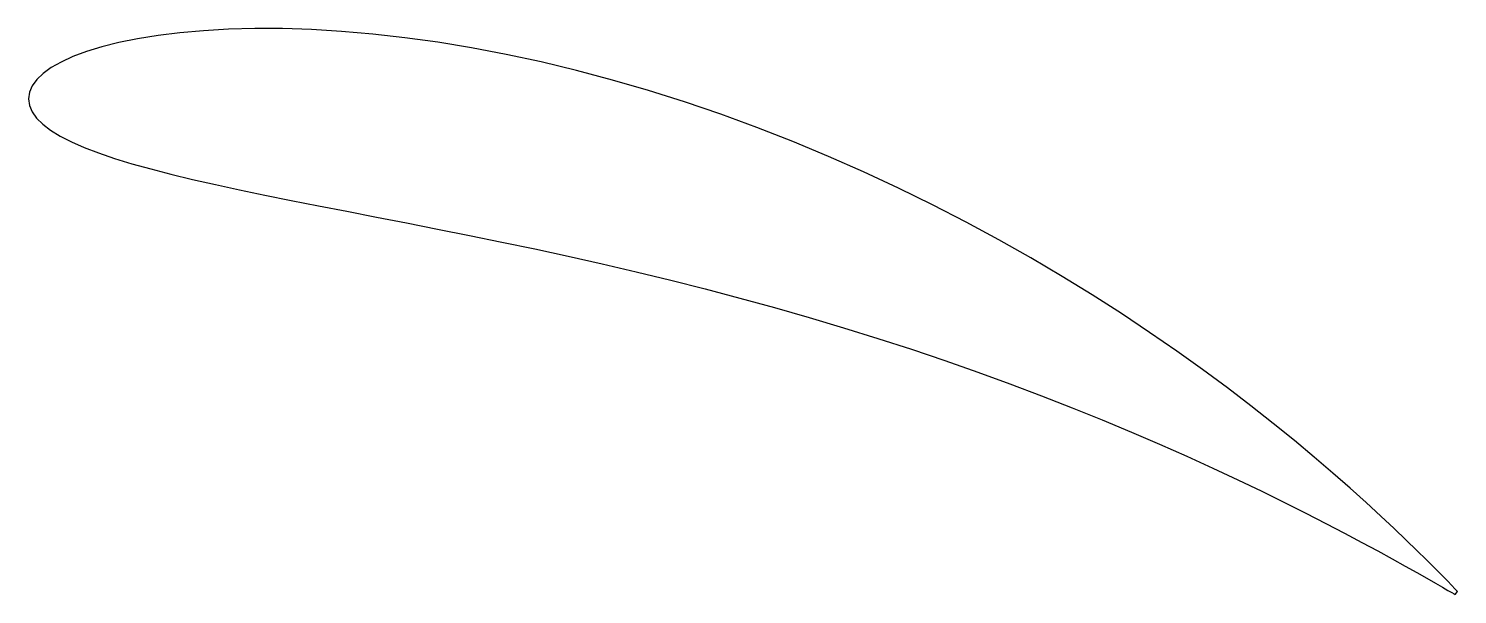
# Model space of a CAD drawing. Header units: metres. Extents: x 0 to 46.4, y -16.1 to 2.3.
import ezdxf

# ---------------------------------------------------------------- set-up
doc = ezdxf.new("R2010")
doc.units = ezdxf.units.M

msp = doc.modelspace()

# ---------------------------------------------------------------- linework, layer by layer
at = {"color": 3}
for p, q in [((3.543, 1.95), (2.935, 1.826)), ((4.205, 2.057), (3.543, 1.95)), ((4.918, 2.146), (4.205, 2.057)), ((5.681, 2.214), (4.918, 2.146)), ((6.492, 2.26), (5.681, 2.214)), ((7.348, 2.283), (6.492, 2.26)), ((8.248, 2.28), (7.348, 2.283)), ((9.188, 2.25), (8.248, 2.28)), ((10.166, 2.192), (9.188, 2.25)), ((11.179, 2.104), (10.166, 2.192)), ((12.223, 1.986), (11.179, 2.104)), ((13.296, 1.837), (12.223, 1.986)), ((1.884, 1.535), (1.443, 1.37)), ((2.381, 1.687), (1.884, 1.535)), ((2.935, 1.826), (2.381, 1.687)), ((14.393, 1.656), (13.296, 1.837)), ((15.513, 1.443), (14.393, 1.656)), ((16.65, 1.197), (15.513, 1.443)), ((0.736, 1.013), (0.471, 0.822)), ((1.061, 1.196), (0.736, 1.013)), ((1.443, 1.37), (1.061, 1.196)), ((17.802, 0.919), (16.65, 1.197)), ((0.265, 0.625), (0.117, 0.421)), ((0.471, 0.822), (0.265, 0.625)), ((18.966, 0.61), (17.802, 0.919)), ((20.136, 0.269), (18.966, 0.61)), ((0.029, 0.213), (0, 0)), ((0, 0), (0.029, -0.213)), ((0.117, 0.421), (0.029, 0.213)), ((21.311, -0.103), (20.136, 0.269)), ((0.029, -0.213), (0.116, -0.422)), ((0.116, -0.422), (0.26, -0.626)), ((22.487, -0.504), (21.311, -0.103)), ((0.26, -0.626), (0.461, -0.825)), ((0.461, -0.825), (0.717, -1.02)), ((23.659, -0.933), (22.487, -0.504)), ((0.717, -1.02), (1.027, -1.211)), ((1.027, -1.211), (1.391, -1.397)), ((24.826, -1.389), (23.659, -0.933)), ((25.983, -1.871), (24.826, -1.389)), ((1.391, -1.397), (1.807, -1.58)), ((1.807, -1.58), (2.274, -1.759)), ((2.274, -1.759), (2.791, -1.935)), ((2.791, -1.935), (3.356, -2.109)), ((3.356, -2.109), (3.968, -2.28)), ((3.968, -2.28), (4.625, -2.45)), ((27.127, -2.375), (25.983, -1.871)), ((4.625, -2.45), (5.325, -2.618)), ((5.325, -2.618), (6.068, -2.787)), ((28.256, -2.901), (27.127, -2.375)), ((6.068, -2.787), (6.85, -2.956)), ((6.85, -2.956), (7.671, -3.127)), ((7.671, -3.127), (8.528, -3.3)), ((29.367, -3.446), (28.256, -2.901)), ((8.528, -3.3), (9.42, -3.476)), ((9.42, -3.476), (10.344, -3.656)), ((10.344, -3.656), (11.298, -3.842)), ((30.456, -4.008), (29.367, -3.446)), ((11.298, -3.842), (12.28, -4.033)), ((12.28, -4.033), (13.288, -4.232)), ((31.522, -4.585), (30.456, -4.008)), ((13.288, -4.232), (14.319, -4.439)), ((14.319, -4.439), (15.371, -4.655)), ((32.561, -5.173), (31.522, -4.585)), ((15.371, -4.655), (16.442, -4.881)), ((16.442, -4.881), (17.529, -5.117)), ((17.529, -5.117), (18.629, -5.365)), ((18.629, -5.365), (19.74, -5.624)), ((33.573, -5.771), (32.561, -5.173)), ((19.74, -5.624), (20.859, -5.896)), ((20.859, -5.896), (21.983, -6.18)), ((34.554, -6.375), (33.573, -5.771)), ((21.983, -6.18), (23.11, -6.476)), ((23.11, -6.476), (24.236, -6.786)), ((35.503, -6.983), (34.554, -6.375)), ((24.236, -6.786), (25.36, -7.107)), ((25.36, -7.107), (26.477, -7.441)), ((36.417, -7.592), (35.503, -6.983)), ((26.477, -7.441), (27.586, -7.786)), ((27.586, -7.786), (28.683, -8.142)), ((37.297, -8.199), (36.417, -7.592)), ((28.683, -8.142), (29.766, -8.507)), ((38.139, -8.802), (37.297, -8.199)), ((29.766, -8.507), (30.832, -8.881)), ((38.944, -9.397), (38.139, -8.802)), ((30.832, -8.881), (31.879, -9.263)), ((31.879, -9.263), (32.905, -9.65)), ((32.905, -9.65), (33.906, -10.042)), ((39.71, -9.981), (38.944, -9.397)), ((33.906, -10.042), (34.881, -10.436)), ((40.435, -10.553), (39.71, -9.981)), ((34.881, -10.436), (35.827, -10.832)), ((41.121, -11.109), (40.435, -10.553)), ((35.827, -10.832), (36.742, -11.226)), ((41.765, -11.646), (41.121, -11.109)), ((36.742, -11.226), (37.625, -11.618)), ((37.625, -11.618), (38.474, -12.005)), ((38.474, -12.005), (39.286, -12.386)), ((42.368, -12.162), (41.765, -11.646)), ((39.286, -12.386), (40.06, -12.757)), ((42.929, -12.654), (42.368, -12.162)), ((40.06, -12.757), (40.794, -13.118)), ((43.448, -13.121), (42.929, -12.654)), ((40.794, -13.118), (41.488, -13.467)), ((43.924, -13.559), (43.448, -13.121)), ((41.488, -13.467), (42.139, -13.8)), ((42.139, -13.8), (42.748, -14.118)), ((44.359, -13.966), (43.924, -13.559)), ((42.748, -14.118), (43.311, -14.417)), ((44.752, -14.341), (44.359, -13.966)), ((45.103, -14.682), (44.752, -14.341)), ((43.311, -14.417), (43.829, -14.696)), ((43.829, -14.696), (44.3, -14.954)), ((45.412, -14.987), (45.103, -14.682)), ((44.3, -14.954), (44.724, -15.188)), ((44.724, -15.188), (45.1, -15.399)), ((45.679, -15.254), (45.412, -14.987)), ((45.905, -15.482), (45.679, -15.254)), ((45.1, -15.399), (45.427, -15.584)), ((45.427, -15.584), (45.704, -15.742)), ((45.704, -15.742), (45.932, -15.873)), ((46.089, -15.671), (45.905, -15.482)), ((46.233, -15.818), (46.089, -15.671)), ((45.932, -15.873), (46.11, -15.975)), ((46.11, -15.975), (46.237, -16.049)), ((46.335, -15.924), (46.233, -15.818)), ((46.237, -16.049), (46.313, -16.093)), ((46.313, -16.093), (46.339, -16.108)), ((46.396, -15.988), (46.335, -15.924)), ((46.339, -16.108), (46.417, -16.009)), ((46.339, -16.108), (46.417, -16.009)), ((46.417, -16.009), (46.396, -15.988))]:
    msp.add_line(p, q, dxfattribs=at)

doc.saveas('drawing.dxf')
